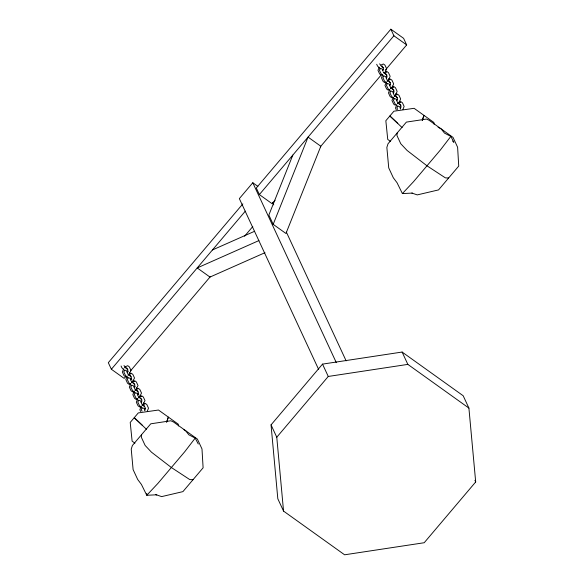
<?xml version="1.0" encoding="UTF-8"?>
<svg xmlns="http://www.w3.org/2000/svg" width="584" height="584" viewBox="0 0 584 584"><rect width="100%" height="100%" fill="white"/><g stroke="black" fill="none" stroke-linecap="round" stroke-linejoin="round"><path stroke-width="0.88" d="M141.569 434.657L141.321 437.226L145.139 445.453L151.453 452.169L171.368 467.514L189.756 479.574L193.012 479.712M397.193 132.94L396.945 135.517L400.763 143.737L407.077 150.453L426.992 165.805L445.38 177.864L448.636 177.996M166.666 422.137L168.375 417.1L166.615 422.02M422.29 120.421L423.999 115.391L422.239 120.304M123.596 368.927L122.355 372.044L124.042 375.673L125.633 376.819M127.232 372.271L127.918 370.57L126.545 367.621M127.1 376.461L125.852 379.578L127.538 383.214L129.13 384.352L130.619 383.695M130.736 379.812L131.415 378.103L130.042 375.154M130.597 383.995L129.349 387.112L131.035 390.747L132.626 391.886L134.116 391.229M134.232 387.345L134.911 385.644L133.546 382.688M134.094 391.536L132.845 394.653L134.532 398.281L136.13 399.419L137.62 398.762M137.729 394.879L138.408 393.178L137.043 390.229M137.59 399.069L136.342 402.186L138.028 405.814L139.627 406.96L141.116 406.296M141.226 402.42L141.905 400.712L140.54 397.762M141.087 406.603L139.846 409.72L140.686 411.537M144.722 409.953L145.409 408.245L144.036 405.296M147.263 411.26L148.504 408.143L146.818 404.515L145.226 403.369L142.992 404.362L142.036 405.478M292.832 155.067L268.859 215.043L273.181 224.344L285.948 233.483L320.82 146.241L308.053 137.101L273.181 224.344M379.22 67.211L377.979 70.328L379.666 73.964L381.257 75.102M382.863 70.562L383.542 68.854L382.17 65.904M382.724 74.752L381.476 77.869L383.162 81.497L384.754 82.636L386.243 81.979M385.396 71.868L386.637 68.751L384.958 65.123L383.359 63.977L381.126 64.97M386.36 78.095L387.039 76.395L385.666 73.445M386.221 82.286L384.973 85.403L386.659 89.031L388.258 90.177L389.74 89.513M389.856 85.629L390.535 83.928L389.17 80.979M389.718 89.819L388.469 92.936L390.156 96.564L391.754 97.71M393.353 93.17L394.032 91.462L392.667 88.513M393.214 97.353L391.966 100.47L393.652 104.105L395.251 105.244M396.85 100.703L397.536 98.995L396.164 96.046M396.711 104.894L395.47 108.011L396.31 109.821M400.347 108.237L401.033 106.536L399.66 103.587M402.887 109.544L404.128 106.427L402.442 102.799L400.85 101.66L398.616 102.645L397.668 103.77M183.953 429.751L185.442 430.539L188.895 434.832L195.202 438.109L184.843 451.607L157.892 483.428L146.767 495.276L141.423 484.45L137.693 479.479L133.108 469.609L131.232 449.14L132.385 445.497L150.752 423.816L170.827 420.772L173.47 421.969L197.407 439.102L201.991 448.972L203.108 467.806L182.923 491.626L161.629 496.612L155.475 494.502L156.789 494.794L146.767 495.276L146.752 493.516M438.088 127.246L441.066 128.823L444.519 133.123L450.826 136.4L440.467 149.898L413.516 181.712L402.391 193.567L397.047 182.734L393.317 177.77L388.732 167.9L386.856 147.423L388.01 143.781L406.376 122.107L426.451 119.063L429.094 120.26L453.031 137.393L457.615 147.263L458.732 166.09L438.548 189.909L417.253 194.895L411.866 193.056M257.88 186.376L252.799 182.741L239.345 198.618L318.645 369.453M242.849 203.874L108.31 362.671L111.369 369.256L124.137 378.388L125.896 376.308M385.513 69.883L406.668 44.917L403.61 38.34L390.849 29.2L256.31 187.997L259.362 194.574L272.129 203.714L275.064 200.246M111.369 369.256L245.316 211.153M259.362 194.574L393.901 35.777L390.849 29.2M124.553 367.803L125.502 366.679L127.735 365.693L129.327 366.832L131.013 370.468L128.816 374.702M130.597 370.76L210.496 276.451M244.572 236.235L252.799 226.526M320.302 146.854L381.403 74.737M128.049 375.337L128.998 374.22L131.232 373.227L132.831 374.366L134.517 378.001L132.32 382.243M131.546 382.878L132.495 381.754L134.729 380.761L136.327 381.907L138.014 385.535L135.817 389.776M387.17 81.161L388.119 80.037L390.353 79.052L391.952 80.191L393.638 83.826L392.39 86.936L390.966 88.622M387.462 81.088L388.893 79.402L390.141 76.285L388.455 72.657L386.856 71.511L384.622 72.504M135.043 390.411L135.992 389.287L138.225 388.302L139.824 389.44L141.51 393.069L139.313 397.31M390.667 88.695L391.623 87.578L393.85 86.585L395.448 87.724L397.135 91.359L395.886 94.477L394.463 96.156M138.539 397.945L139.496 396.821L141.73 395.835L143.321 396.974L145.007 400.609L142.81 404.843M394.163 96.236L395.12 95.112L397.354 94.119L398.945 95.265L400.631 98.893L399.383 102.01L397.959 103.697M271.042 424.889L322.529 364.117L402.113 352.05L463.185 395.755L468.908 408.092L475.69 481.961L424.203 542.733L344.611 554.8L283.547 511.095L277.816 498.758L271.042 424.889L276.772 437.226L283.547 511.095M276.772 437.226L328.259 376.454L407.844 364.387L468.908 408.092M212.43 249.967L254.58 231.286M258.894 240.593L197.209 267.932L209.977 277.064L264.99 252.689M402.391 193.567L412.413 193.085M383.513 67.591L381.717 66.7L379.636 63.831M387.009 75.124L383.819 72.847M390.506 82.665L387.316 80.38L385.944 77.431M394.003 90.199L390.813 87.914L389.448 84.965M397.5 97.732L394.309 95.447L392.944 92.498M401.004 105.266L397.806 102.988L396.441 100.039M127.889 369.307L126.093 368.409L124.012 365.548M131.385 376.841L128.195 374.556L126.823 371.606M134.882 384.374L131.692 382.089L130.32 379.14M138.379 391.915L135.189 389.63L133.816 386.681M141.875 399.449L138.685 397.164L137.32 394.215M393.901 35.777L406.668 44.917M383.396 69.635L380.695 68.408L379.352 70L381.038 73.628L383.593 76.168M383.396 72.35L384.454 73.117M386.893 77.168L384.192 75.949L382.849 77.533L384.535 81.169L387.09 83.702M390.389 84.702L387.688 83.483L386.345 85.067L388.031 88.702L390.586 91.243M393.886 92.235L391.185 91.016L389.842 92.608L391.528 96.236L394.083 98.776M397.383 99.776L394.689 98.55L393.339 100.141L395.025 103.77L397.58 106.31M400.879 107.31L398.186 106.091L396.835 107.675L397.682 109.493M390.565 141.459L387.739 139.437L385.841 120.735L393.915 111.201L414.107 108.31L433.89 122.465L434.073 124.246M128.334 371.745L125.071 370.125L123.728 371.709L125.407 375.344L127.969 377.884M131.831 379.286L128.568 377.658L127.224 379.25L128.911 382.878L131.466 385.418M135.327 386.82L132.064 385.192L130.721 386.783L132.407 390.411L134.962 392.952M138.824 394.353L135.561 392.733L134.218 394.317L135.904 397.952L138.459 400.493M141.759 401.485L139.065 400.266L137.714 401.858L139.401 405.486L141.956 408.026M144.518 406.756L142.182 404.697L140.817 401.748M145.255 409.026L142.562 407.8L141.211 409.391L142.058 411.209M134.94 443.168L132.115 441.146L130.217 422.444L138.291 412.917L158.483 410.026L178.266 424.181L178.448 425.962M397.792 123.407L389.878 115.968L402.113 127.611M142.167 425.115L134.254 417.684L146.489 429.328M452.636 141.072L453.885 142.292L450.826 136.4M385.163 71.073L386.44 72.343M380.096 68.635L377.534 66.094L376.695 64.276M388.659 78.606L389.937 79.877M392.156 86.147L393.434 87.418M395.653 93.681L396.93 94.951M399.149 101.215L400.427 102.485M129.538 372.789L130.816 374.059M124.472 370.351L121.91 367.81L121.07 365.993M133.035 380.323L134.313 381.593M136.532 387.856L137.809 389.126M140.029 395.397L141.306 396.667M143.525 402.931L144.803 404.201M195.202 438.109L198.261 444.008M382.447 69.897L383.133 71.372M399.938 107.573L400.624 109.047M474.923 480.318L475.69 481.961M402.113 352.05L407.844 364.387M272.589 202.414L273.743 204.889M286.379 232.125L346.137 360.861M252.799 182.741L336.311 362.649M322.529 364.117L328.259 376.454M144.314 409.282L145 410.756"/></g></svg>
